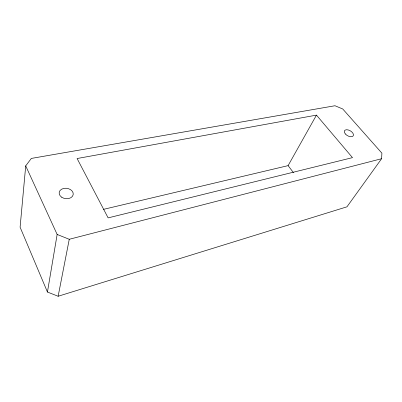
<?xml version="1.0" encoding="UTF-8"?>
<svg xmlns="http://www.w3.org/2000/svg" width="402" height="402" viewBox="0 0 402 402"><rect width="100%" height="100%" fill="white"/><g stroke="black" fill="none" stroke-linecap="round" stroke-linejoin="round"><path stroke-width="0.6" d="M381.604 158.715L381.9 153.157L342.735 108.977L334.972 105.746L31.326 158.423L25.713 165.88L20.1 227.21L47.446 292.038L58.134 296.254L346.956 206.819L381.604 158.715L69.255 239.285L57.149 234.456L25.713 165.88M47.446 292.038L57.149 234.456M58.134 296.254L69.255 239.285M103.56 209.341L288.103 165.629L316.464 115.128L352.484 157.639L108.128 217.879L77.099 158.529L316.464 115.128M288.103 165.629L293.42 172.589M345.398 134.007A5.055 2.819 30 0 0 353.222 135.826A5.055 2.819 30 0 0 348.026 129.891A5.055 2.819 30 0 0 345.398 134.007M61.757 197.261A7.095 5.211 8.1 0 0 73.174 194.749A7.095 5.211 8.1 0 0 63.662 188.432A7.095 5.211 8.1 0 0 61.757 197.261"/></g></svg>
